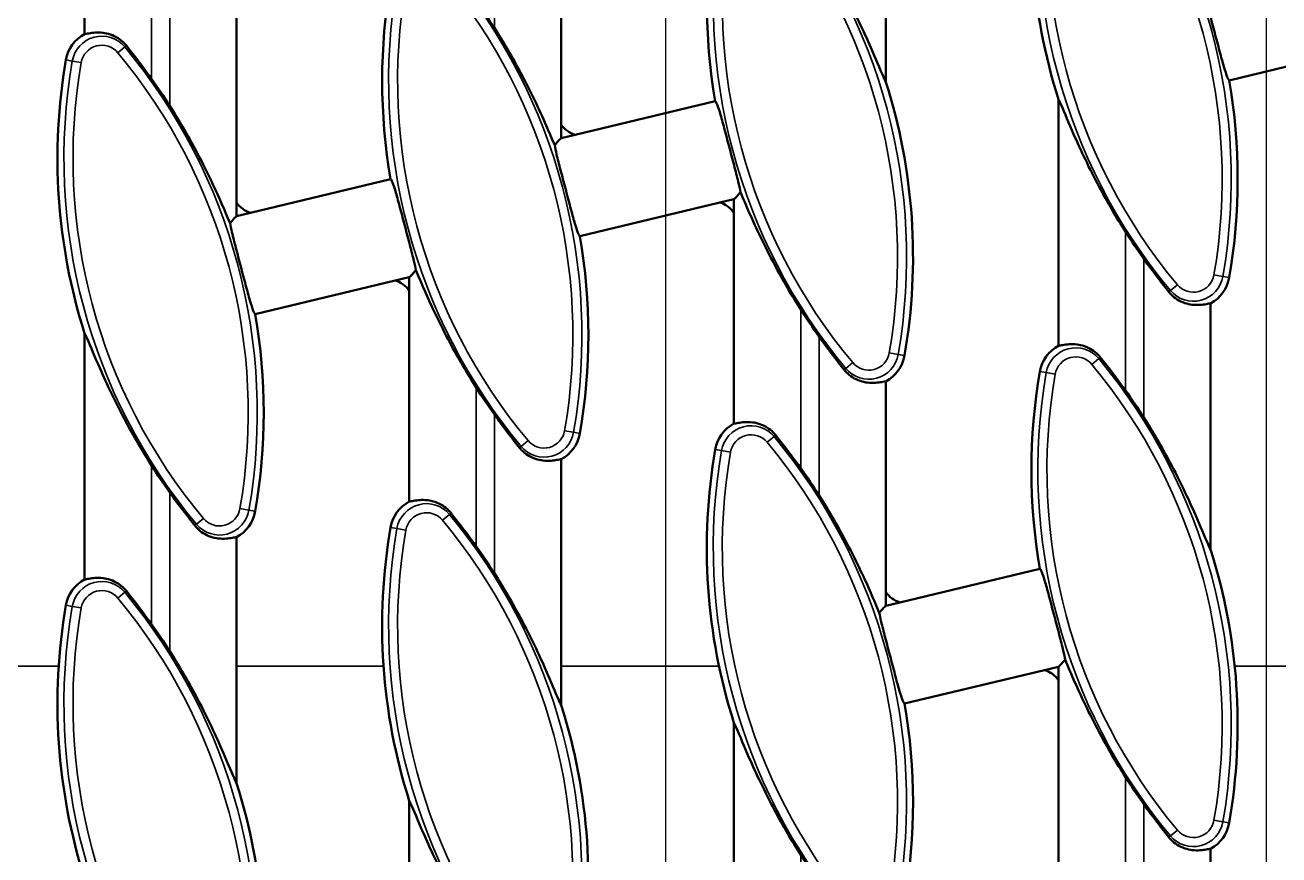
# Model space of a CAD drawing. Header units: millimetres. Extents: x 0 to 4362, y -130 to 2100.
# Drawn here: x 2029.8 to 2167.7, y 741.7 to 833 of the extents above; entities that cross this region are included whole.
import ezdxf

# ---------------------------------------------------------------- set-up
doc = ezdxf.new("R2010")
doc.units = ezdxf.units.MM
doc.header["$LTSCALE"] = 5
for name, color, linetype, lineweight in [('Detailumgrenzung (ISO)', 7, 'Continuous', 25), ('Sichtbar (ISO)', 7, 'Continuous', 50), ('Sichtbar schmal (ISO)', 7, 'Continuous', 35)]:
    doc.layers.add(name, color=color, linetype=linetype, lineweight=lineweight)

# ---------------------------------------------------------------- blocks, each defined once
blk = doc.blocks.new('2DDetail0')
at = {"layer": 'Detailumgrenzung (ISO)', "flags": 128}
blk.add_lwpolyline([(420.04, 129.973), (433.266, 129.973), (433.266, 205.725), (420.04, 205.725), (420.04, 129.973)], dxfattribs=at)

msp = doc.modelspace()

# ---------------------------------------------------------------- linework, layer by layer
at = {"layer": 'Sichtbar (ISO)'}
for p, q in [((2036.307, 855.2), (2036.307, 832.005)), ((2124.45, 826.73), (2124.45, 853.797)), ((2088.736, 822.03), (2088.736, 845.226)), ((2053.021, 813.458), (2053.021, 836.654)), ((2177.626, 830.607), (2162.215, 826.909)), ((2090.274, 820.908), (2105.685, 824.607)), ((2143.45, 824.786), (2143.45, 797.719)), ((2088.736, 820.539), (2088.736, 822.03)), ((2088.736, 820.539), (2090.274, 820.908)), ((2054.56, 812.337), (2069.971, 816.036)), ((2107.736, 813.834), (2106.197, 813.465)), ((2107.736, 813.834), (2107.736, 812.343)), ((2053.021, 811.968), (2053.021, 813.458)), ((2106.197, 813.465), (2090.786, 809.766)), ((2053.021, 811.968), (2054.56, 812.337)), ((2107.736, 812.343), (2107.736, 789.148)), ((2070.483, 804.893), (2055.072, 801.195)), ((2072.021, 805.262), (2070.483, 804.893)), ((2072.021, 805.262), (2072.021, 803.772)), ((2072.021, 803.772), (2072.021, 780.576)), ((2160.164, 775.301), (2160.164, 802.368)), ((2036.307, 799.072), (2036.307, 772.005)), ((2124.45, 770.601), (2124.45, 793.797)), ((2088.736, 758.158), (2088.736, 785.226)), ((2053.021, 749.587), (2053.021, 776.654)), ((2125.988, 769.48), (2141.399, 773.179)), ((2124.45, 769.111), (2124.45, 770.601)), ((2124.45, 769.111), (2125.988, 769.48)), ((2141.912, 762.036), (2126.501, 758.337)), ((2143.45, 762.405), (2141.912, 762.036)), ((2143.45, 762.405), (2143.45, 760.915)), ((2143.45, 760.915), (2143.45, 737.719)), ((2107.736, 756.215), (2107.736, 729.148)), ((2072.021, 747.643), (2072.021, 720.576)), ((2160.164, 715.301), (2160.164, 742.368))]:
    msp.add_line(p, q, dxfattribs=at)
for centre, radius, start, end in [((2204.033, 844.038), 63.568, 170.18516, 197.6286), ((2168.319, 835.466), 63.568, 170.18516, 189.83578), ((2132.604, 826.895), 63.568, 170.18516, 189.83578), ((2028.153, 798.907), 63.043, 32.39092, 35.6676), ((2038.194, 828.478), 4, 118.14254, 170.18516), ((2096.89, 818.323), 63.568, 170.18516, 197.6286), ((1992.438, 790.336), 63.043, 32.39092, 35.6676), ((2063.867, 807.478), 63.568, 350.18516, 17.6286), ((2099.581, 816.05), 63.568, 350.18516, 9.83578), ((2028.153, 798.907), 63.568, 350.18516, 9.83578), ((2204.033, 844.038), 63.043, 212.39092, 215.6676), ((2158.278, 805.896), 4, 298.14254, 350.18516), ((2168.319, 835.466), 63.043, 212.39092, 215.6676), ((1992.438, 790.336), 63.568, 350.18516, 9.83578), ((2145.337, 794.192), 4, 118.14254, 170.18516), ((2122.563, 797.324), 4, 298.14254, 350.18516), ((2204.033, 784.038), 63.568, 170.18516, 189.83578), ((2132.604, 826.895), 63.043, 212.39092, 215.6676), ((2099.581, 756.05), 63.043, 32.39092, 35.6676), ((2109.622, 785.62), 4, 118.14254, 170.18516), ((2086.849, 788.753), 4, 298.14254, 350.18516), ((2168.319, 775.466), 63.568, 170.18516, 197.6286), ((2096.89, 818.323), 63.043, 212.39092, 215.6676), ((2063.867, 747.478), 63.043, 32.39092, 35.6676), ((2051.135, 780.181), 4, 298.14254, 350.18516), ((2073.908, 777.049), 4, 118.14254, 170.18516), ((2132.604, 766.895), 63.568, 170.18516, 197.6286), ((2028.153, 738.907), 63.043, 32.39092, 35.6676), ((2099.581, 756.05), 63.568, 350.18516, 17.6286), ((2038.194, 768.478), 4, 118.14254, 170.18516), ((2096.89, 758.323), 63.568, 170.18516, 197.6286), ((1992.438, 730.336), 63.043, 32.39092, 35.6676), ((2028.153, 738.907), 63.568, 350.18516, 17.6286), ((2063.867, 747.478), 63.568, 350.18516, 9.83578), ((1992.438, 730.336), 63.568, 350.18516, 17.6286), ((2204.033, 784.038), 63.043, 212.39092, 215.6676), ((2158.278, 745.896), 4, 298.14254, 350.18516), ((2168.319, 775.466), 63.043, 212.39092, 215.6676)]:
    msp.add_arc(centre, radius, start, end, dxfattribs=at)
for centre, major_axis in [((2091.187, 823.776), (-1.864, -2.364)), ((2055.473, 815.204), (-1.864, -2.364)), ((2105.284, 810.597), (1.864, 2.364)), ((2069.57, 802.026), (1.864, 2.364)), ((2126.902, 772.347), (-1.864, -2.364)), ((2140.998, 759.169), (1.864, 2.364))]:
    msp.add_ellipse(centre, major_axis=major_axis, ratio=0.9964365, start_param=5.9978889, end_param=6.643578, dxfattribs=at)
for points, knots in [([(2117.101, 841.25), (2118.091, 839.69), (2119.081, 838.003), (2121.061, 834.308), (2122.016, 832.294), (2123.283, 829.408), (2123.814, 828.111), (2124.261, 827.104), (2124.351, 826.911), (2124.432, 826.761), (2124.441, 826.745), (2124.45, 826.73)], [5.0571531, 5.0571531, 5.0571531, 5.0571531, 5.5983494, 5.5983494, 6.239433, 6.239433, 6.6427143, 6.6427143, 6.7428645, 6.7428645, 6.7559465, 6.7559465, 6.7559465, 6.7559465]), ([(2162.215, 826.909), (2162.16, 826.947), (2162.09, 827.069), (2161.899, 827.538), (2161.77, 827.942), (2161.497, 828.878), (2161.335, 829.472), (2160.987, 830.776), (2160.8, 831.484), (2160.449, 832.814), (2160.262, 833.523), (2159.92, 834.831), (2159.768, 835.429), (2159.563, 836.292), (2159.488, 836.641), (2159.443, 836.909)], [0.0465019, 0.0465019, 0.0465019, 0.0465019, 0.2065634, 0.2065634, 0.4131269, 0.4131269, 0.619287, 0.619287, 0.825447, 0.825447, 1.0316859, 1.0316859, 1.2379247, 1.2379247, 1.4058161, 1.4058161, 1.4058161, 1.4058161]), ([(2036.307, 832.005), (2036.412, 832.01), (2036.573, 832.043), (2037.162, 832.147), (2037.708, 832.223), (2038.574, 832.113), (2038.854, 832.056), (2039.427, 831.861), (2039.721, 831.722), (2040.212, 831.408), (2040.453, 831.217), (2040.75, 830.91), (2040.826, 830.822), (2040.898, 830.732)], [2.82851537, 2.82851537, 2.82851537, 2.82851537, 2.9796104, 2.9796104, 3.24690309, 3.24690309, 3.34987153, 3.34987153, 3.45283997, 3.45283997, 3.54324006, 3.54324006, 3.57659228, 3.57659228, 3.57659228, 3.57659228]), ([(2081.387, 832.679), (2082.377, 831.119), (2083.367, 829.431), (2085.346, 825.736), (2086.301, 823.723), (2087.392, 821.238), (2087.725, 820.453), (2088.015, 819.766)], [5.0571531, 5.0571531, 5.0571531, 5.0571531, 5.5983494, 5.5983494, 6.239433, 6.239433, 6.4973987, 6.4973987, 6.4973987, 6.4973987]), ([(2040.898, 830.732), (2041.664, 829.772), (2042.431, 828.772), (2043.304, 827.582), (2043.479, 827.34), (2043.656, 827.095)], [1.09829535, 1.09829535, 1.09829535, 1.09829535, 1.45268918, 1.45268918, 1.54121651, 1.54121651, 1.54121651, 1.54121651]), ([(2045.673, 824.107), (2046.662, 822.547), (2047.652, 820.86), (2049.632, 817.165), (2050.587, 815.151), (2051.678, 812.667), (2052.01, 811.882), (2052.301, 811.195)], [5.0571531, 5.0571531, 5.0571531, 5.0571531, 5.5983494, 5.5983494, 6.239433, 6.239433, 6.4973987, 6.4973987, 6.4973987, 6.4973987]), ([(2105.685, 824.607), (2105.74, 824.569), (2105.81, 824.447), (2106.001, 823.978), (2106.13, 823.574), (2106.403, 822.638), (2106.565, 822.044), (2106.913, 820.74), (2107.1, 820.032), (2107.451, 818.702), (2107.638, 817.993), (2107.979, 816.685), (2108.132, 816.087), (2108.337, 815.224), (2108.412, 814.875), (2108.456, 814.607)], [1.7192522, 1.7192522, 1.7192522, 1.7192522, 1.8793137, 1.8793137, 2.0858771, 2.0858771, 2.2920372, 2.2920372, 2.4981973, 2.4981973, 2.7044361, 2.7044361, 2.910675, 2.910675, 3.0785664, 3.0785664, 3.0785664, 3.0785664]), ([(2150.798, 810.266), (2149.809, 811.826), (2148.819, 813.513), (2146.839, 817.208), (2145.884, 819.222), (2144.617, 822.108), (2144.086, 823.405), (2143.639, 824.412), (2143.549, 824.605), (2143.468, 824.755), (2143.459, 824.771), (2143.45, 824.786)], [5.0571531, 5.0571531, 5.0571531, 5.0571531, 5.5983494, 5.5983494, 6.239433, 6.239433, 6.6427143, 6.6427143, 6.7428645, 6.7428645, 6.7559465, 6.7559465, 6.7559465, 6.7559465]), ([(2088.015, 819.766), (2088.071, 819.836), (2088.126, 819.902), (2088.332, 820.148), (2088.468, 820.298), (2088.639, 820.463), (2088.692, 820.509), (2088.736, 820.539)], [2.43992656, 2.43992656, 2.43992656, 2.43992656, 2.47945595, 2.47945595, 2.59585575, 2.59585575, 2.6615408, 2.6615408, 2.6615408, 2.6615408]), ([(2090.786, 809.766), (2090.732, 809.804), (2090.661, 809.926), (2090.471, 810.395), (2090.341, 810.799), (2090.068, 811.735), (2089.906, 812.329), (2089.558, 813.633), (2089.372, 814.342), (2089.021, 815.671), (2088.833, 816.38), (2088.492, 817.688), (2088.339, 818.286), (2088.135, 819.149), (2088.059, 819.498), (2088.015, 819.766)], [0.0465019, 0.0465019, 0.0465019, 0.0465019, 0.2065634, 0.2065634, 0.4131269, 0.4131269, 0.619287, 0.619287, 0.825447, 0.825447, 1.0316859, 1.0316859, 1.2379247, 1.2379247, 1.4058161, 1.4058161, 1.4058161, 1.4058161]), ([(2069.971, 816.036), (2070.025, 815.998), (2070.096, 815.876), (2070.286, 815.407), (2070.416, 815.003), (2070.689, 814.067), (2070.851, 813.472), (2071.199, 812.169), (2071.385, 811.46), (2071.736, 810.131), (2071.924, 809.422), (2072.265, 808.114), (2072.418, 807.515), (2072.622, 806.653), (2072.698, 806.303), (2072.742, 806.036)], [1.7192522, 1.7192522, 1.7192522, 1.7192522, 1.8793137, 1.8793137, 2.0858771, 2.0858771, 2.2920372, 2.2920372, 2.4981973, 2.4981973, 2.7044361, 2.7044361, 2.910675, 2.910675, 3.0785664, 3.0785664, 3.0785664, 3.0785664]), ([(2108.456, 814.607), (2108.432, 814.577), (2108.409, 814.548), (2108.154, 814.238), (2107.939, 814), (2107.774, 813.862), (2107.754, 813.847), (2107.736, 813.834)], [0.7002353, 0.7002353, 0.7002353, 0.7002353, 0.71793965, 0.71793965, 0.89397869, 0.89397869, 0.92025014, 0.92025014, 0.92025014, 0.92025014]), ([(2115.084, 801.694), (2114.094, 803.254), (2113.105, 804.942), (2111.125, 808.637), (2110.17, 810.651), (2109.079, 813.135), (2108.747, 813.92), (2108.456, 814.607)], [5.0571531, 5.0571531, 5.0571531, 5.0571531, 5.5983494, 5.5983494, 6.239433, 6.239433, 6.4973987, 6.4973987, 6.4973987, 6.4973987]), ([(2052.301, 811.195), (2052.351, 811.257), (2052.4, 811.317), (2052.606, 811.563), (2052.745, 811.717), (2052.921, 811.889), (2052.976, 811.936), (2053.021, 811.968)], [2.43795424, 2.43795424, 2.43795424, 2.43795424, 2.47356168, 2.47356168, 2.59214538, 2.59214538, 2.65998112, 2.65998112, 2.65998112, 2.65998112]), ([(2055.072, 801.195), (2055.017, 801.232), (2054.947, 801.355), (2054.756, 801.823), (2054.627, 802.227), (2054.354, 803.164), (2054.192, 803.758), (2053.844, 805.061), (2053.657, 805.77), (2053.306, 807.099), (2053.119, 807.809), (2052.778, 809.116), (2052.625, 809.715), (2052.42, 810.578), (2052.345, 810.927), (2052.301, 811.195)], [0.0465019, 0.0465019, 0.0465019, 0.0465019, 0.2065634, 0.2065634, 0.4131269, 0.4131269, 0.619287, 0.619287, 0.825447, 0.825447, 1.0316859, 1.0316859, 1.2379247, 1.2379247, 1.4058161, 1.4058161, 1.4058161, 1.4058161]), ([(2155.573, 803.641), (2154.807, 804.601), (2154.04, 805.602), (2153.168, 806.791), (2152.992, 807.033), (2152.816, 807.278)], [1.09829535, 1.09829535, 1.09829535, 1.09829535, 1.45268918, 1.45268918, 1.54121651, 1.54121651, 1.54121651, 1.54121651]), ([(2072.742, 806.036), (2072.718, 806.006), (2072.694, 805.977), (2072.44, 805.667), (2072.224, 805.428), (2072.06, 805.291), (2072.04, 805.275), (2072.021, 805.262)], [0.7002353, 0.7002353, 0.7002353, 0.7002353, 0.71793965, 0.71793965, 0.89397869, 0.89397869, 0.92025014, 0.92025014, 0.92025014, 0.92025014]), ([(2079.37, 793.123), (2078.38, 794.683), (2077.39, 796.37), (2075.411, 800.066), (2074.456, 802.079), (2073.365, 804.564), (2073.032, 805.349), (2072.742, 806.036)], [5.0571531, 5.0571531, 5.0571531, 5.0571531, 5.5983494, 5.5983494, 6.239433, 6.239433, 6.4973987, 6.4973987, 6.4973987, 6.4973987]), ([(2160.164, 802.368), (2160.06, 802.363), (2159.899, 802.331), (2159.309, 802.227), (2158.763, 802.15), (2157.897, 802.26), (2157.618, 802.317), (2157.044, 802.512), (2156.751, 802.651), (2156.26, 802.965), (2156.018, 803.156), (2155.722, 803.463), (2155.645, 803.551), (2155.573, 803.641)], [2.82851537, 2.82851537, 2.82851537, 2.82851537, 2.9796104, 2.9796104, 3.24690309, 3.24690309, 3.34987153, 3.34987153, 3.45283997, 3.45283997, 3.54324006, 3.54324006, 3.57659228, 3.57659228, 3.57659228, 3.57659228]), ([(2043.656, 784.551), (2042.666, 786.111), (2041.676, 787.799), (2039.696, 791.494), (2038.741, 793.508), (2037.474, 796.394), (2036.943, 797.691), (2036.496, 798.698), (2036.406, 798.891), (2036.325, 799.041), (2036.316, 799.057), (2036.307, 799.072)], [5.0571531, 5.0571531, 5.0571531, 5.0571531, 5.5983494, 5.5983494, 6.239433, 6.239433, 6.6427143, 6.6427143, 6.7428645, 6.7428645, 6.7559465, 6.7559465, 6.7559465, 6.7559465]), ([(2119.859, 795.07), (2119.093, 796.03), (2118.326, 797.03), (2117.453, 798.219), (2117.278, 798.461), (2117.101, 798.707)], [1.09829535, 1.09829535, 1.09829535, 1.09829535, 1.45268918, 1.45268918, 1.54121651, 1.54121651, 1.54121651, 1.54121651]), ([(2143.45, 797.719), (2143.555, 797.724), (2143.716, 797.757), (2144.305, 797.861), (2144.851, 797.937), (2145.717, 797.828), (2145.997, 797.77), (2146.57, 797.575), (2146.863, 797.436), (2147.355, 797.123), (2147.596, 796.932), (2147.892, 796.624), (2147.969, 796.537), (2148.041, 796.446)], [2.82851537, 2.82851537, 2.82851537, 2.82851537, 2.9796104, 2.9796104, 3.24690309, 3.24690309, 3.34987153, 3.34987153, 3.45283997, 3.45283997, 3.54324006, 3.54324006, 3.57659228, 3.57659228, 3.57659228, 3.57659228]), ([(2148.041, 796.446), (2148.807, 795.486), (2149.574, 794.486), (2150.447, 793.297), (2150.622, 793.055), (2150.798, 792.809)], [1.09829535, 1.09829535, 1.09829535, 1.09829535, 1.45268918, 1.45268918, 1.54121651, 1.54121651, 1.54121651, 1.54121651]), ([(2124.45, 793.797), (2124.345, 793.792), (2124.184, 793.759), (2123.595, 793.655), (2123.049, 793.579), (2122.183, 793.688), (2121.903, 793.746), (2121.33, 793.941), (2121.036, 794.08), (2120.545, 794.393), (2120.304, 794.584), (2120.007, 794.892), (2119.931, 794.979), (2119.859, 795.07)], [2.82851537, 2.82851537, 2.82851537, 2.82851537, 2.9796104, 2.9796104, 3.24690309, 3.24690309, 3.34987153, 3.34987153, 3.45283997, 3.45283997, 3.54324006, 3.54324006, 3.57659228, 3.57659228, 3.57659228, 3.57659228]), ([(2084.144, 786.498), (2083.378, 787.459), (2082.612, 788.459), (2081.739, 789.648), (2081.563, 789.89), (2081.387, 790.135)], [1.09829535, 1.09829535, 1.09829535, 1.09829535, 1.45268918, 1.45268918, 1.54121651, 1.54121651, 1.54121651, 1.54121651]), ([(2107.736, 789.148), (2107.84, 789.153), (2108.001, 789.185), (2108.591, 789.289), (2109.137, 789.366), (2110.003, 789.256), (2110.282, 789.199), (2110.856, 789.004), (2111.149, 788.865), (2111.64, 788.551), (2111.882, 788.36), (2112.178, 788.053), (2112.255, 787.965), (2112.327, 787.875)], [2.82851537, 2.82851537, 2.82851537, 2.82851537, 2.9796104, 2.9796104, 3.24690309, 3.24690309, 3.34987153, 3.34987153, 3.45283997, 3.45283997, 3.54324006, 3.54324006, 3.57659228, 3.57659228, 3.57659228, 3.57659228]), ([(2152.816, 789.822), (2153.805, 788.262), (2154.795, 786.574), (2156.775, 782.879), (2157.73, 780.865), (2158.997, 777.979), (2159.528, 776.682), (2159.976, 775.675), (2160.065, 775.482), (2160.146, 775.333), (2160.155, 775.316), (2160.164, 775.301)], [5.0571531, 5.0571531, 5.0571531, 5.0571531, 5.5983494, 5.5983494, 6.239433, 6.239433, 6.6427143, 6.6427143, 6.7428645, 6.7428645, 6.7559465, 6.7559465, 6.7559465, 6.7559465]), ([(2112.327, 787.875), (2113.093, 786.915), (2113.86, 785.914), (2114.732, 784.725), (2114.908, 784.483), (2115.084, 784.238)], [1.09829535, 1.09829535, 1.09829535, 1.09829535, 1.45268918, 1.45268918, 1.54121651, 1.54121651, 1.54121651, 1.54121651]), ([(2088.736, 785.226), (2088.631, 785.22), (2088.47, 785.188), (2087.88, 785.084), (2087.335, 785.007), (2086.469, 785.117), (2086.189, 785.174), (2085.615, 785.369), (2085.322, 785.509), (2084.831, 785.822), (2084.59, 786.013), (2084.293, 786.32), (2084.217, 786.408), (2084.144, 786.498)], [2.82851537, 2.82851537, 2.82851537, 2.82851537, 2.9796104, 2.9796104, 3.24690309, 3.24690309, 3.34987153, 3.34987153, 3.45283997, 3.45283997, 3.54324006, 3.54324006, 3.57659228, 3.57659228, 3.57659228, 3.57659228]), ([(2048.43, 777.927), (2047.664, 778.887), (2046.897, 779.887), (2046.025, 781.076), (2045.849, 781.318), (2045.673, 781.564)], [1.09829535, 1.09829535, 1.09829535, 1.09829535, 1.45268918, 1.45268918, 1.54121651, 1.54121651, 1.54121651, 1.54121651]), ([(2072.021, 780.576), (2072.126, 780.581), (2072.287, 780.614), (2072.877, 780.718), (2073.422, 780.794), (2074.288, 780.685), (2074.568, 780.627), (2075.142, 780.432), (2075.435, 780.293), (2075.926, 779.98), (2076.167, 779.789), (2076.464, 779.481), (2076.54, 779.394), (2076.613, 779.304)], [2.82851537, 2.82851537, 2.82851537, 2.82851537, 2.9796104, 2.9796104, 3.24690309, 3.24690309, 3.34987153, 3.34987153, 3.45283997, 3.45283997, 3.54324006, 3.54324006, 3.57659228, 3.57659228, 3.57659228, 3.57659228]), ([(2117.101, 781.25), (2118.091, 779.69), (2119.081, 778.003), (2121.061, 774.308), (2122.016, 772.294), (2123.107, 769.809), (2123.439, 769.024), (2123.729, 768.337)], [5.0571531, 5.0571531, 5.0571531, 5.0571531, 5.5983494, 5.5983494, 6.239433, 6.239433, 6.4973987, 6.4973987, 6.4973987, 6.4973987]), ([(2076.613, 779.304), (2077.379, 778.343), (2078.145, 777.343), (2079.018, 776.154), (2079.194, 775.912), (2079.37, 775.666)], [1.09829535, 1.09829535, 1.09829535, 1.09829535, 1.45268918, 1.45268918, 1.54121651, 1.54121651, 1.54121651, 1.54121651]), ([(2053.021, 776.654), (2052.917, 776.649), (2052.756, 776.616), (2052.166, 776.512), (2051.62, 776.436), (2050.754, 776.545), (2050.475, 776.603), (2049.901, 776.798), (2049.608, 776.937), (2049.117, 777.25), (2048.875, 777.441), (2048.579, 777.749), (2048.502, 777.836), (2048.43, 777.927)], [2.82851537, 2.82851537, 2.82851537, 2.82851537, 2.9796104, 2.9796104, 3.24690309, 3.24690309, 3.34987153, 3.34987153, 3.45283997, 3.45283997, 3.54324006, 3.54324006, 3.57659228, 3.57659228, 3.57659228, 3.57659228]), ([(2081.387, 772.679), (2082.377, 771.119), (2083.367, 769.431), (2085.346, 765.736), (2086.301, 763.723), (2087.569, 760.836), (2088.099, 759.539), (2088.547, 758.532), (2088.637, 758.339), (2088.718, 758.19), (2088.727, 758.173), (2088.736, 758.158)], [5.0571531, 5.0571531, 5.0571531, 5.0571531, 5.5983494, 5.5983494, 6.239433, 6.239433, 6.6427143, 6.6427143, 6.7428645, 6.7428645, 6.7559465, 6.7559465, 6.7559465, 6.7559465]), ([(2141.399, 773.179), (2141.454, 773.141), (2141.524, 773.018), (2141.715, 772.55), (2141.844, 772.146), (2142.117, 771.209), (2142.279, 770.615), (2142.627, 769.312), (2142.814, 768.603), (2143.165, 767.274), (2143.352, 766.564), (2143.694, 765.257), (2143.847, 764.658), (2144.051, 763.796), (2144.126, 763.446), (2144.171, 763.178)], [1.7192522, 1.7192522, 1.7192522, 1.7192522, 1.8793137, 1.8793137, 2.0858771, 2.0858771, 2.2920372, 2.2920372, 2.4981973, 2.4981973, 2.7044361, 2.7044361, 2.910675, 2.910675, 3.0785664, 3.0785664, 3.0785664, 3.0785664]), ([(2036.307, 772.005), (2036.412, 772.01), (2036.573, 772.043), (2037.162, 772.147), (2037.708, 772.223), (2038.574, 772.113), (2038.854, 772.056), (2039.427, 771.861), (2039.721, 771.722), (2040.212, 771.408), (2040.453, 771.217), (2040.75, 770.91), (2040.826, 770.822), (2040.898, 770.732)], [2.82851537, 2.82851537, 2.82851537, 2.82851537, 2.9796104, 2.9796104, 3.24690309, 3.24690309, 3.34987153, 3.34987153, 3.45283997, 3.45283997, 3.54324006, 3.54324006, 3.57659228, 3.57659228, 3.57659228, 3.57659228]), ([(2040.898, 770.732), (2041.664, 769.772), (2042.431, 768.772), (2043.304, 767.582), (2043.479, 767.34), (2043.656, 767.095)], [1.09829535, 1.09829535, 1.09829535, 1.09829535, 1.45268918, 1.45268918, 1.54121651, 1.54121651, 1.54121651, 1.54121651]), ([(2123.729, 768.337), (2123.78, 768.4), (2123.829, 768.46), (2124.035, 768.706), (2124.174, 768.86), (2124.35, 769.032), (2124.405, 769.079), (2124.45, 769.111)], [2.43795424, 2.43795424, 2.43795424, 2.43795424, 2.47356168, 2.47356168, 2.59214538, 2.59214538, 2.65998112, 2.65998112, 2.65998112, 2.65998112]), ([(2126.501, 758.337), (2126.446, 758.375), (2126.375, 758.498), (2126.185, 758.966), (2126.055, 759.37), (2125.782, 760.307), (2125.62, 760.901), (2125.272, 762.204), (2125.086, 762.913), (2124.735, 764.242), (2124.547, 764.952), (2124.206, 766.259), (2124.053, 766.858), (2123.849, 767.72), (2123.774, 768.07), (2123.729, 768.337)], [0.0465019, 0.0465019, 0.0465019, 0.0465019, 0.2065634, 0.2065634, 0.4131269, 0.4131269, 0.619287, 0.619287, 0.825447, 0.825447, 1.0316859, 1.0316859, 1.2379247, 1.2379247, 1.4058161, 1.4058161, 1.4058161, 1.4058161]), ([(2045.673, 764.107), (2046.662, 762.547), (2047.652, 760.86), (2049.632, 757.165), (2050.587, 755.151), (2051.854, 752.265), (2052.385, 750.968), (2052.833, 749.961), (2052.922, 749.768), (2053.004, 749.618), (2053.013, 749.602), (2053.021, 749.587)], [5.0571531, 5.0571531, 5.0571531, 5.0571531, 5.5983494, 5.5983494, 6.239433, 6.239433, 6.6427143, 6.6427143, 6.7428645, 6.7428645, 6.7559465, 6.7559465, 6.7559465, 6.7559465]), ([(2144.171, 763.178), (2144.147, 763.149), (2144.123, 763.12), (2143.868, 762.81), (2143.653, 762.571), (2143.488, 762.433), (2143.468, 762.418), (2143.45, 762.405)], [0.7002353, 0.7002353, 0.7002353, 0.7002353, 0.71793965, 0.71793965, 0.89397869, 0.89397869, 0.92025014, 0.92025014, 0.92025014, 0.92025014]), ([(2150.798, 750.266), (2149.809, 751.826), (2148.819, 753.513), (2146.839, 757.208), (2145.884, 759.222), (2144.793, 761.707), (2144.461, 762.491), (2144.171, 763.178)], [5.0571531, 5.0571531, 5.0571531, 5.0571531, 5.5983494, 5.5983494, 6.239433, 6.239433, 6.4973987, 6.4973987, 6.4973987, 6.4973987]), ([(2115.084, 741.694), (2114.094, 743.254), (2113.105, 744.942), (2111.125, 748.637), (2110.17, 750.651), (2108.903, 753.537), (2108.372, 754.834), (2107.924, 755.841), (2107.835, 756.034), (2107.753, 756.183), (2107.744, 756.2), (2107.736, 756.215)], [5.0571531, 5.0571531, 5.0571531, 5.0571531, 5.5983494, 5.5983494, 6.239433, 6.239433, 6.6427143, 6.6427143, 6.7428645, 6.7428645, 6.7559465, 6.7559465, 6.7559465, 6.7559465]), ([(2079.37, 733.123), (2078.38, 734.683), (2077.39, 736.37), (2075.411, 740.066), (2074.456, 742.079), (2073.188, 744.965), (2072.658, 746.262), (2072.21, 747.269), (2072.12, 747.463), (2072.039, 747.612), (2072.03, 747.628), (2072.021, 747.643)], [5.0571531, 5.0571531, 5.0571531, 5.0571531, 5.5983494, 5.5983494, 6.239433, 6.239433, 6.6427143, 6.6427143, 6.7428645, 6.7428645, 6.7559465, 6.7559465, 6.7559465, 6.7559465]), ([(2155.573, 743.641), (2154.807, 744.601), (2154.04, 745.602), (2153.168, 746.791), (2152.992, 747.033), (2152.816, 747.278)], [1.09829535, 1.09829535, 1.09829535, 1.09829535, 1.45268918, 1.45268918, 1.54121651, 1.54121651, 1.54121651, 1.54121651]), ([(2160.164, 742.368), (2160.06, 742.363), (2159.899, 742.331), (2159.309, 742.227), (2158.763, 742.15), (2157.897, 742.26), (2157.618, 742.317), (2157.044, 742.512), (2156.751, 742.651), (2156.26, 742.965), (2156.018, 743.156), (2155.722, 743.463), (2155.645, 743.551), (2155.573, 743.641)], [2.82851537, 2.82851537, 2.82851537, 2.82851537, 2.9796104, 2.9796104, 3.24690309, 3.24690309, 3.34987153, 3.34987153, 3.45283997, 3.45283997, 3.54324006, 3.54324006, 3.57659228, 3.57659228, 3.57659228, 3.57659228])]:
    msp.add_open_spline(points, degree=3, knots=knots, dxfattribs=at)
at = {"layer": 'Sichtbar schmal (ISO)'}
for p, q in [((2081.387, 850.135), (2081.387, 832.679)), ((2043.656, 827.095), (2043.656, 844.551)), ((2045.673, 841.564), (2045.673, 824.107)), ((2040.723, 830.586), (2039.958, 829.948)), ((2040.898, 830.732), (2040.723, 830.586)), ((2034.252, 829.159), (2034.949, 829.039)), ((2034.949, 829.039), (2035.931, 828.869)), ((2150.798, 792.809), (2150.798, 810.266)), ((2152.816, 807.278), (2152.816, 789.822)), ((2156.514, 804.425), (2155.749, 803.787)), ((2160.54, 805.504), (2161.522, 805.334)), ((2162.219, 805.214), (2161.522, 805.334)), ((2155.573, 803.641), (2155.749, 803.787)), ((2115.084, 784.238), (2115.084, 801.694)), ((2117.101, 798.707), (2117.101, 781.25)), ((2124.826, 796.933), (2125.808, 796.763)), ((2126.505, 796.642), (2125.808, 796.763)), ((2147.866, 796.3), (2147.1, 795.662)), ((2148.041, 796.446), (2147.866, 796.3)), ((2119.859, 795.07), (2120.034, 795.216)), ((2120.799, 795.854), (2120.034, 795.216)), ((2141.395, 794.874), (2142.092, 794.753)), ((2142.092, 794.753), (2143.074, 794.583)), ((2079.37, 775.666), (2079.37, 793.123)), ((2081.387, 790.135), (2081.387, 772.679)), ((2089.112, 788.361), (2090.093, 788.191)), ((2090.79, 788.071), (2090.093, 788.191)), ((2112.151, 787.729), (2111.386, 787.091)), ((2112.327, 787.875), (2112.151, 787.729)), ((2084.144, 786.498), (2084.32, 786.645)), ((2085.085, 787.282), (2084.32, 786.645)), ((2105.681, 786.302), (2106.378, 786.182)), ((2106.378, 786.182), (2107.36, 786.012)), ((2043.656, 767.095), (2043.656, 784.551)), ((2045.673, 781.564), (2045.673, 764.107)), ((2053.397, 779.79), (2054.379, 779.62)), ((2055.076, 779.499), (2054.379, 779.62)), ((2048.43, 777.927), (2048.606, 778.073)), ((2049.371, 778.711), (2048.606, 778.073)), ((2076.437, 779.157), (2075.672, 778.519)), ((2076.613, 779.304), (2076.437, 779.157)), ((2069.967, 777.731), (2070.664, 777.61)), ((2070.664, 777.61), (2071.645, 777.44)), ((2040.723, 770.586), (2039.958, 769.948)), ((2040.898, 770.732), (2040.723, 770.586)), ((2034.252, 769.159), (2034.949, 769.039)), ((2034.949, 769.039), (2035.931, 768.869)), ((2033.457, 762.473), (2017.307, 762.473)), ((2069.19, 762.473), (2053.021, 762.473)), ((2106.092, 762.473), (2088.736, 762.473)), ((2179.164, 762.473), (2162.824, 762.473)), ((2150.798, 732.809), (2150.798, 750.266)), ((2152.816, 747.278), (2152.816, 729.822)), ((2160.54, 745.504), (2161.522, 745.334)), ((2162.219, 745.214), (2161.522, 745.334)), ((2155.573, 743.641), (2155.749, 743.787)), ((2156.514, 744.425), (2155.749, 743.787)), ((2115.084, 724.238), (2115.084, 741.694))]:
    msp.add_line(p, q, dxfattribs=at)
for centre, radius, start, end in [((2099.581, 816.05), 61.864, 350.18516, 39.81484), ((2099.581, 816.05), 62.861, 350.18516, 39.81484), ((2204.033, 844.038), 62.861, 170.18516, 219.81484), ((2204.033, 844.038), 61.864, 170.18516, 219.81484), ((2063.867, 807.478), 61.864, 350.18516, 39.81484), ((2063.867, 807.478), 62.861, 350.18516, 39.81484), ((2168.319, 835.466), 62.861, 170.18516, 219.81484), ((2168.319, 835.466), 61.864, 170.18516, 219.81484), ((2028.153, 798.907), 62.861, 350.18516, 39.81484), ((2132.604, 826.895), 62.861, 170.18516, 219.81484), ((2132.604, 826.895), 61.864, 170.18516, 219.81484), ((2028.153, 798.907), 61.864, 350.18516, 39.81484), ((2038.194, 828.478), 3.292, 39.81484, 170.18516), ((2038.194, 828.478), 2.296, 39.81484, 170.18516), ((1992.438, 790.336), 62.861, 350.18516, 39.81484), ((2096.89, 818.323), 62.861, 170.18516, 219.81484), ((1992.438, 790.336), 61.864, 350.18516, 39.81484), ((2096.89, 818.323), 61.864, 170.18516, 219.81484), ((2158.278, 805.896), 3.292, 219.81484, 350.18516), ((2158.278, 805.896), 2.296, 219.81484, 350.18516), ((2145.337, 794.192), 3.292, 39.81484, 170.18516), ((2122.563, 797.324), 3.292, 219.81484, 350.18516), ((2122.563, 797.324), 2.296, 219.81484, 350.18516), ((2145.337, 794.192), 2.296, 39.81484, 170.18516), ((2099.581, 756.05), 62.861, 350.18516, 39.81484), ((2204.033, 784.038), 62.861, 170.18516, 219.81484), ((2204.033, 784.038), 61.864, 170.18516, 219.81484), ((2099.581, 756.05), 61.864, 350.18516, 39.81484), ((2086.849, 788.753), 3.292, 219.81484, 350.18516), ((2086.849, 788.753), 2.296, 219.81484, 350.18516), ((2109.622, 785.62), 3.292, 39.81484, 170.18516), ((2109.622, 785.62), 2.296, 39.81484, 170.18516), ((2063.867, 747.478), 62.861, 350.18516, 39.81484), ((2063.867, 747.478), 61.864, 350.18516, 39.81484), ((2168.319, 775.466), 62.861, 170.18516, 219.81484), ((2168.319, 775.466), 61.864, 170.18516, 219.81484), ((2051.135, 780.181), 3.292, 219.81484, 350.18516), ((2051.135, 780.181), 2.296, 219.81484, 350.18516), ((2073.908, 777.049), 3.292, 39.81484, 170.18516), ((2073.908, 777.049), 2.296, 39.81484, 170.18516), ((2028.153, 738.907), 61.864, 350.18516, 39.81484), ((2028.153, 738.907), 62.861, 350.18516, 39.81484), ((2132.604, 766.895), 62.861, 170.18516, 219.81484), ((2132.604, 766.895), 61.864, 170.18516, 219.81484), ((2038.194, 768.478), 3.292, 39.81484, 170.18516), ((2038.194, 768.478), 2.296, 39.81484, 170.18516), ((1992.438, 730.336), 61.864, 350.18516, 39.81484), ((1992.438, 730.336), 62.861, 350.18516, 39.81484), ((2096.89, 758.323), 62.861, 170.18516, 219.81484), ((2096.89, 758.323), 61.864, 170.18516, 219.81484), ((2158.278, 745.896), 3.292, 219.81484, 350.18516), ((2158.278, 745.896), 2.296, 219.81484, 350.18516)]:
    msp.add_arc(centre, radius, start, end, dxfattribs=at)

# ---------------------------------------------------------------- block references
at = {"layer": 'Detailumgrenzung (ISO)', "xscale": 5, "yscale": 5, "zscale": 5}
msp.add_blockref('2DDetail0', (0, 0), dxfattribs=at)

doc.saveas('drawing.dxf')
